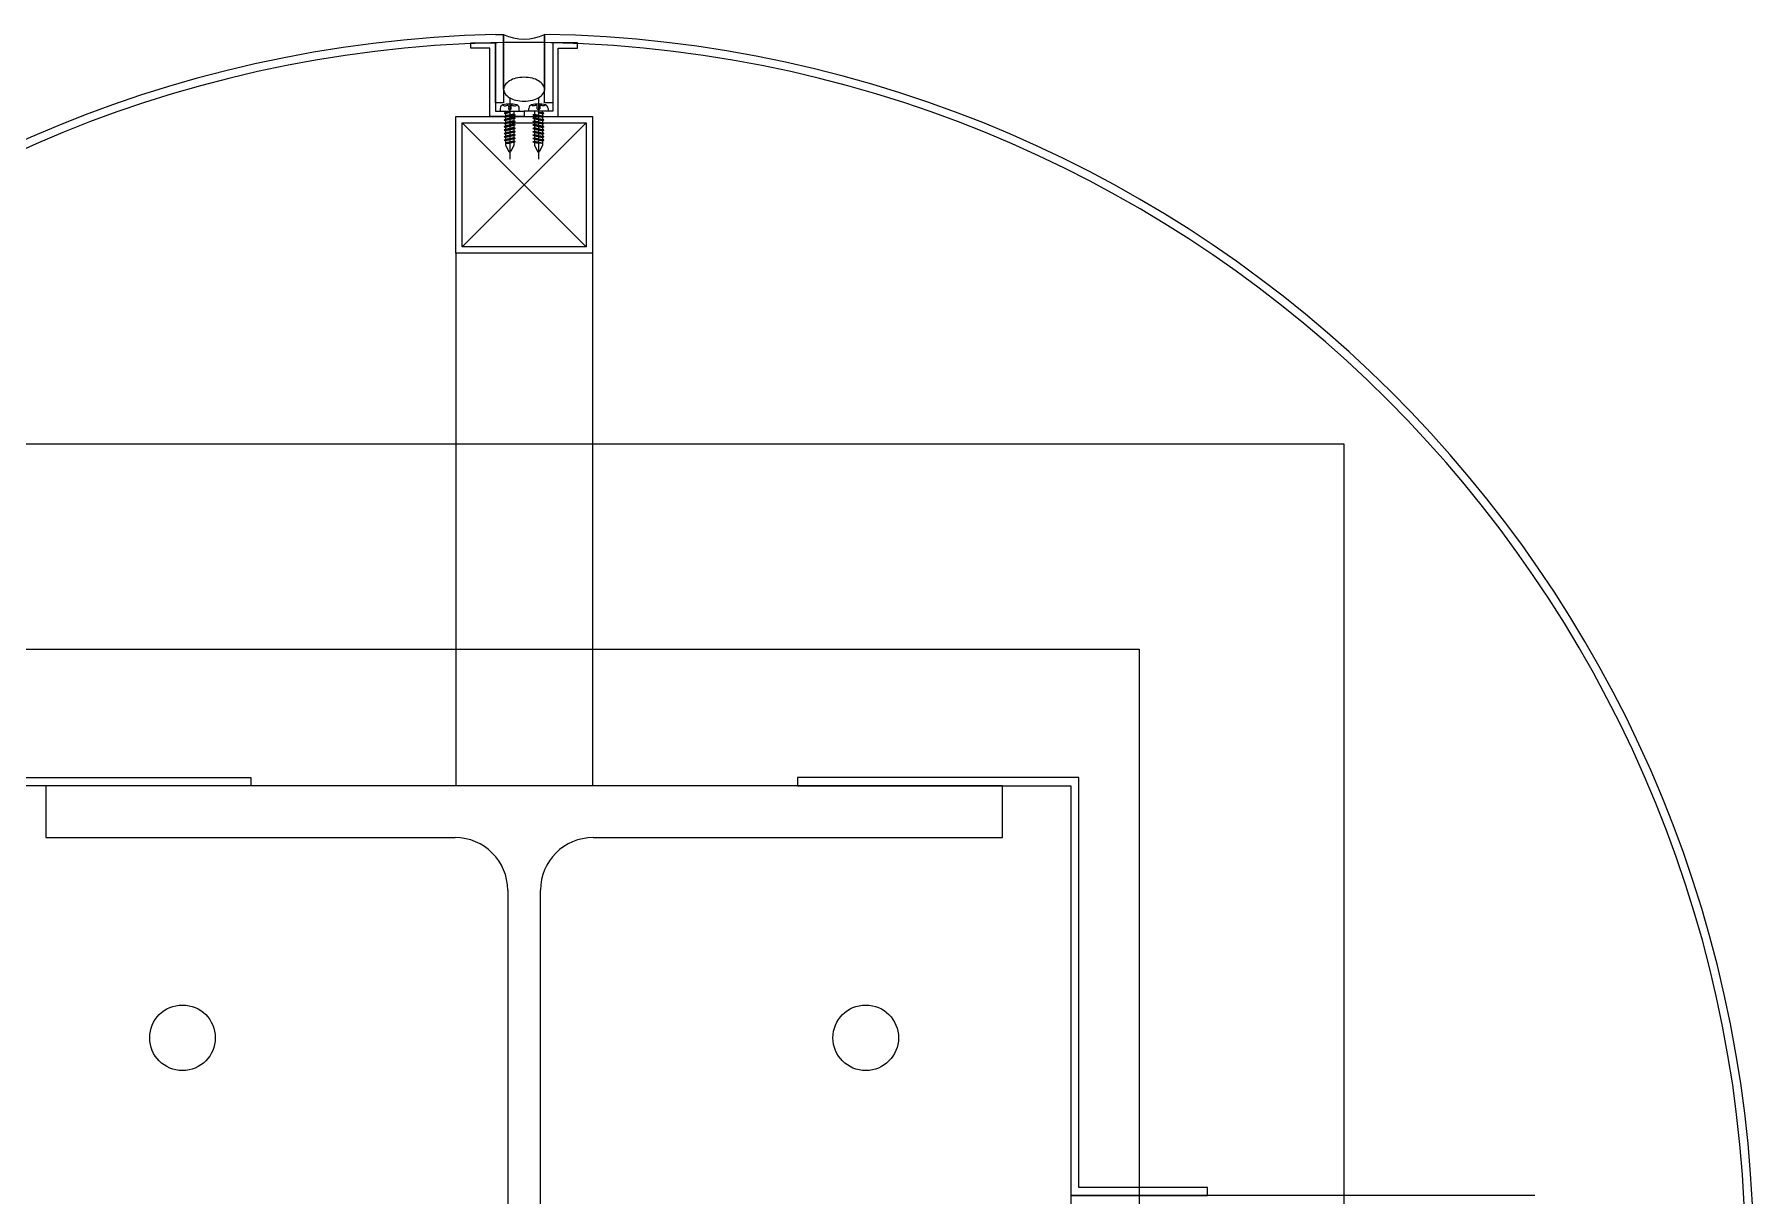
# Model space of a CAD drawing. Header units: millimetres. Extents: x -168200 to 672800, y -7409 to 118800.
# Drawn here: x 105321 to 105950, y 26775 to 27200 of the extents above; entities that cross this region are included whole.
import ezdxf

# ---------------------------------------------------------------- set-up
doc = ezdxf.new("R2010")
doc.units = ezdxf.units.MM
doc.header["$LTSCALE"] = 200
for name, color, linetype in [('01하지철물', 8, 'Continuous'), ('1 BA', 9, 'Continuous'), ('CON', 2, 'Continuous')]:
    doc.layers.add(name, color=color, linetype=linetype)

msp = doc.modelspace()

# ---------------------------------------------------------------- linework, layer by layer
at = {"layer": '01하지철물'}
for points in [[(105250, 26775), (105250, 26778), (105297, 26778), (105297, 26928), (105400, 26928), (105400, 26925), (105300, 26925), (105300, 26775)], [(105750, 26775), (105750, 26778), (105703, 26778), (105703, 26928), (105600, 26928), (105600, 26925), (105700, 26925), (105700, 26775)]]:
    msp.add_lwpolyline(points, close=True, dxfattribs=at)
at = {"layer": '1 BA'}
for p, q in [((105480.5, 27194.86), (105480.5, 27196.86)), ((105480.5, 27196.86), (105489.5, 27196.86)), ((105487.5, 27194.86), (105480.5, 27194.86)), ((105487.5, 27169.86), (105487.5, 27194.86)), ((105489.5, 27199.88), (105492.5, 27199.86)), ((105489.5, 27174.86), (105489.5, 27196.88)), ((105489.5, 27196.86), (105489.5, 27171.86)), ((105492.5, 27199.86), (105492.5, 27179.4)), ((105492.5, 27199.86), (105492.5, 27174.86)), ((105492.5, 27179.86), (105492.5, 27199.86)), ((105507.5, 27174.86), (105507.5, 27199.94)), ((105507.5, 27199.86), (105507.5, 27179.4)), ((105507.5, 27199.86), (105507.5, 27179.86)), ((105510.5, 27196.86), (105510.5, 27174.86)), ((105519.5, 27196.86), (105510.5, 27196.86)), ((105510.5, 27196.86), (105510.5, 27171.86)), ((105512.5, 27169.86), (105512.5, 27194.86)), ((105512.5, 27194.86), (105519.5, 27194.86)), ((105519.5, 27194.86), (105519.5, 27196.86)), ((105494.75, 27176.83), (105494.75, 27154.25)), ((105505.25, 27176.83), (105505.25, 27154.25)), ((105475, 27119.86), (105475, 27169.86)), ((105475, 27169.86), (105525, 27169.86)), ((105500, 27169.86), (105487.5, 27169.86)), ((105492.5, 27174.86), (105489.5, 27174.86)), ((105489.5, 27171.86), (105500, 27171.86)), ((105491.25, 27172.85), (105491.25, 27171.86)), ((105491.25, 27171.86), (105498.25, 27171.86)), ((105492.2, 27174.11), (105492.43, 27173.91)), ((105492.43, 27173.91), (105492.68, 27173.81)), ((105492.68, 27173.81), (105492.95, 27173.79)), ((105494.8, 27171.45), (105492.75, 27171.12)), ((105496.74, 27170.54), (105492.75, 27169.88)), ((105496.74, 27169.31), (105492.75, 27168.65)), ((105492.76, 27171.05), (105493.25, 27170.85)), ((105492.76, 27169.82), (105493.25, 27169.62)), ((105492.77, 27171.16), (105493.25, 27171.35)), ((105492.77, 27169.92), (105493.25, 27170.12)), ((105494.82, 27171.35), (105492.81, 27171.02)), ((105496.73, 27170.43), (105492.81, 27169.79)), ((105492.95, 27173.79), (105493.22, 27173.83)), ((105493.22, 27173.83), (105493.49, 27173.89)), ((105493.25, 27171.35), (105493.25, 27171.86)), ((105494.8, 27171.45), (105493.25, 27171.35)), ((105494.82, 27171.35), (105493.25, 27170.85)), ((105493.25, 27170.85), (105493.25, 27170.12)), ((105496.25, 27170.74), (105493.25, 27170.12)), ((105496.25, 27170.24), (105493.25, 27169.62)), ((105493.25, 27169.62), (105493.25, 27168.88)), ((105496.25, 27169.51), (105493.25, 27168.88)), ((105493.49, 27173.89), (105493.73, 27173.96)), ((105493.73, 27173.96), (105493.94, 27174.01)), ((105493.94, 27174.01), (105494.09, 27174.01)), ((105494.09, 27174.01), (105494.19, 27173.95)), ((105494.19, 27173.95), (105494.24, 27173.83)), ((105494.24, 27173.28), (105494.23, 27173.07)), ((105494.23, 27173.07), (105494.24, 27172.87)), ((105494.24, 27173.83), (105494.26, 27173.67)), ((105494.26, 27173.48), (105494.24, 27173.28)), ((105494.24, 27172.87), (105494.28, 27172.7)), ((105494.26, 27173.67), (105494.26, 27173.48)), ((105494.28, 27172.7), (105494.36, 27172.57)), ((105494.36, 27172.57), (105494.47, 27172.47)), ((105494.47, 27172.47), (105494.6, 27172.41)), ((105494.6, 27172.41), (105494.75, 27172.4)), ((105494.75, 27172.4), (105494.9, 27172.41)), ((105494.9, 27172.41), (105495.03, 27172.47)), ((105495.03, 27172.47), (105495.14, 27172.57)), ((105495.14, 27172.57), (105495.22, 27172.7)), ((105495.22, 27172.7), (105495.26, 27172.87)), ((105495.24, 27173.67), (105495.26, 27173.83)), ((105495.24, 27173.48), (105495.24, 27173.67)), ((105495.26, 27173.28), (105495.24, 27173.48)), ((105495.26, 27173.83), (105495.31, 27173.95)), ((105495.27, 27173.07), (105495.26, 27173.28)), ((105495.26, 27172.87), (105495.27, 27173.07)), ((105495.31, 27173.95), (105495.41, 27174.01)), ((105495.41, 27174.01), (105495.56, 27174.01)), ((105495.56, 27174.01), (105495.77, 27173.96)), ((105495.77, 27173.96), (105496.01, 27173.89)), ((105496.01, 27173.89), (105496.28, 27173.83)), ((105496.25, 27171.86), (105496.25, 27170.74)), ((105496.74, 27170.54), (105496.25, 27170.74)), ((105496.73, 27170.43), (105496.25, 27170.24)), ((105496.25, 27170.24), (105496.25, 27169.51)), ((105496.74, 27169.31), (105496.25, 27169.51)), ((105496.28, 27173.83), (105496.55, 27173.79)), ((105496.55, 27173.79), (105496.82, 27173.81)), ((105496.82, 27173.81), (105497.07, 27173.91)), ((105497.07, 27173.91), (105497.3, 27174.11)), ((105498.25, 27171.86), (105498.25, 27172.85)), ((105510.5, 27171.86), (105500, 27171.86)), ((105500, 27171.86), (105500, 27169.86)), ((105500, 27171.86), (105500, 27169.86)), ((105500, 27169.86), (105512.5, 27169.86)), ((105501.75, 27171.86), (105501.75, 27172.85)), ((105508.75, 27171.86), (105501.75, 27171.86)), ((105502.93, 27173.91), (105502.7, 27174.11)), ((105503.18, 27173.81), (105502.93, 27173.91)), ((105503.45, 27173.79), (105503.18, 27173.81)), ((105503.26, 27170.54), (105503.75, 27170.74)), ((105503.26, 27170.54), (105507.25, 27169.88)), ((105503.26, 27169.31), (105503.75, 27169.51)), ((105503.26, 27169.31), (105507.25, 27168.65)), ((105503.27, 27170.43), (105503.75, 27170.24)), ((105503.27, 27170.43), (105507.19, 27169.79)), ((105503.72, 27173.83), (105503.45, 27173.79)), ((105503.99, 27173.89), (105503.72, 27173.83)), ((105503.75, 27171.86), (105503.75, 27170.74)), ((105503.75, 27170.74), (105506.75, 27170.12)), ((105503.75, 27170.24), (105506.75, 27169.62)), ((105503.75, 27170.24), (105503.75, 27169.51)), ((105503.75, 27169.51), (105506.75, 27168.88)), ((105504.23, 27173.96), (105503.99, 27173.89)), ((105504.44, 27174.01), (105504.23, 27173.96)), ((105504.59, 27174.01), (105504.44, 27174.01)), ((105504.69, 27173.95), (105504.59, 27174.01)), ((105504.74, 27173.83), (105504.69, 27173.95)), ((105504.73, 27173.07), (105504.74, 27173.28)), ((105504.74, 27172.87), (105504.73, 27173.07)), ((105504.76, 27173.67), (105504.74, 27173.83)), ((105504.74, 27173.28), (105504.76, 27173.48)), ((105504.78, 27172.7), (105504.74, 27172.87)), ((105504.76, 27173.48), (105504.76, 27173.67)), ((105504.86, 27172.57), (105504.78, 27172.7)), ((105504.97, 27172.47), (105504.86, 27172.57)), ((105505.1, 27172.41), (105504.97, 27172.47)), ((105505.25, 27172.4), (105505.1, 27172.41)), ((105505.18, 27171.35), (105507.19, 27171.02)), ((105505.18, 27171.35), (105506.75, 27170.85)), ((105505.2, 27171.45), (105507.25, 27171.12)), ((105505.2, 27171.45), (105506.75, 27171.35)), ((105505.4, 27172.41), (105505.25, 27172.4)), ((105505.53, 27172.47), (105505.4, 27172.41)), ((105505.64, 27172.57), (105505.53, 27172.47)), ((105505.72, 27172.7), (105505.64, 27172.57)), ((105505.76, 27172.87), (105505.72, 27172.7)), ((105505.76, 27173.83), (105505.74, 27173.67)), ((105505.74, 27173.67), (105505.74, 27173.48)), ((105505.74, 27173.48), (105505.76, 27173.28)), ((105505.81, 27173.95), (105505.76, 27173.83)), ((105505.76, 27173.28), (105505.77, 27173.07)), ((105505.77, 27173.07), (105505.76, 27172.87)), ((105505.91, 27174.01), (105505.81, 27173.95)), ((105506.06, 27174.01), (105505.91, 27174.01)), ((105506.27, 27173.96), (105506.06, 27174.01)), ((105506.51, 27173.89), (105506.27, 27173.96)), ((105506.78, 27173.83), (105506.51, 27173.89)), ((105506.75, 27171.35), (105506.75, 27171.86)), ((105507.23, 27171.16), (105506.75, 27171.35)), ((105507.24, 27171.05), (105506.75, 27170.85)), ((105506.75, 27170.85), (105506.75, 27170.12)), ((105507.23, 27169.92), (105506.75, 27170.12)), ((105507.24, 27169.82), (105506.75, 27169.62)), ((105506.75, 27169.62), (105506.75, 27168.88)), ((105507.05, 27173.79), (105506.78, 27173.83)), ((105507.32, 27173.81), (105507.05, 27173.79)), ((105507.57, 27173.91), (105507.32, 27173.81)), ((105510.5, 27174.86), (105507.5, 27174.86)), ((105507.8, 27174.11), (105507.57, 27173.91)), ((105508.75, 27172.85), (105508.75, 27171.86)), ((105525, 27169.86), (105525, 27119.86)), ((105477.3, 27167.56), (105522.7, 27122.16)), ((105477.3, 27122.16), (105522.7, 27167.56)), ((105477.3, 27122.16), (105477.3, 27167.56)), ((105477.3, 27167.56), (105522.7, 27167.56)), ((105496.74, 27168.07), (105492.75, 27167.42)), ((105496.74, 27166.84), (105492.75, 27166.19)), ((105496.74, 27165.61), (105492.75, 27164.95)), ((105496.74, 27164.37), (105492.75, 27163.72)), ((105496.74, 27163.14), (105492.75, 27162.49)), ((105492.76, 27168.58), (105493.25, 27168.38)), ((105492.76, 27167.35), (105493.25, 27167.15)), ((105492.76, 27166.12), (105493.25, 27165.92)), ((105492.76, 27164.89), (105493.25, 27164.69)), ((105492.76, 27163.65), (105493.25, 27163.45)), ((105492.77, 27168.69), (105493.25, 27168.88)), ((105492.77, 27167.46), (105493.25, 27167.65)), ((105492.77, 27166.22), (105493.25, 27166.42)), ((105492.77, 27164.99), (105493.25, 27165.19)), ((105492.77, 27163.76), (105493.25, 27163.95)), ((105496.73, 27169.2), (105492.81, 27168.56)), ((105496.73, 27167.97), (105492.81, 27167.32)), ((105496.73, 27166.73), (105492.81, 27166.09)), ((105496.73, 27165.5), (105492.81, 27164.86)), ((105496.73, 27164.27), (105492.81, 27163.62)), ((105496.73, 27163.04), (105492.81, 27162.39)), ((105496.25, 27169.01), (105493.25, 27168.38)), ((105493.25, 27168.38), (105493.25, 27167.65)), ((105496.25, 27168.27), (105493.25, 27167.65)), ((105496.25, 27167.77), (105493.25, 27167.15)), ((105493.25, 27167.15), (105493.25, 27166.42)), ((105496.25, 27167.04), (105493.25, 27166.42)), ((105496.25, 27166.54), (105493.25, 27165.92)), ((105493.25, 27165.92), (105493.25, 27165.19)), ((105496.25, 27165.81), (105493.25, 27165.19)), ((105496.25, 27165.31), (105493.25, 27164.69)), ((105493.25, 27164.69), (105493.25, 27163.95)), ((105496.25, 27164.57), (105493.25, 27163.95)), ((105496.25, 27164.07), (105493.25, 27163.45)), ((105493.25, 27163.45), (105493.25, 27162.72)), ((105496.25, 27163.34), (105493.25, 27162.72)), ((105496.73, 27169.2), (105496.25, 27169.01)), ((105496.25, 27169.01), (105496.25, 27168.27)), ((105496.74, 27168.07), (105496.25, 27168.27)), ((105496.73, 27167.97), (105496.25, 27167.77)), ((105496.25, 27167.77), (105496.25, 27167.04)), ((105496.74, 27166.84), (105496.25, 27167.04)), ((105496.73, 27166.73), (105496.25, 27166.54)), ((105496.25, 27166.54), (105496.25, 27165.81)), ((105496.74, 27165.61), (105496.25, 27165.81)), ((105496.73, 27165.5), (105496.25, 27165.31)), ((105496.25, 27165.31), (105496.25, 27164.57)), ((105496.74, 27164.37), (105496.25, 27164.57)), ((105496.73, 27164.27), (105496.25, 27164.07)), ((105496.25, 27164.07), (105496.25, 27163.34)), ((105496.74, 27163.14), (105496.25, 27163.34)), ((105496.73, 27163.04), (105496.25, 27162.84)), ((105503.26, 27168.07), (105503.75, 27168.27)), ((105503.26, 27168.07), (105507.25, 27167.42)), ((105503.26, 27166.84), (105503.75, 27167.04)), ((105503.26, 27166.84), (105507.25, 27166.19)), ((105503.26, 27165.61), (105503.75, 27165.81)), ((105503.26, 27165.61), (105507.25, 27164.95)), ((105503.26, 27164.37), (105503.75, 27164.57)), ((105503.26, 27164.37), (105507.25, 27163.72)), ((105503.26, 27163.14), (105503.75, 27163.34)), ((105503.26, 27163.14), (105507.25, 27162.49)), ((105503.27, 27169.2), (105503.75, 27169.01)), ((105503.27, 27169.2), (105507.19, 27168.56)), ((105503.27, 27167.97), (105503.75, 27167.77)), ((105503.27, 27167.97), (105507.19, 27167.32)), ((105503.27, 27166.73), (105507.19, 27166.09)), ((105503.27, 27166.73), (105503.75, 27166.54)), ((105503.27, 27165.5), (105503.75, 27165.31)), ((105503.27, 27165.5), (105507.19, 27164.86)), ((105503.27, 27164.27), (105507.19, 27163.62)), ((105503.27, 27164.27), (105503.75, 27164.07)), ((105503.27, 27163.04), (105503.75, 27162.84)), ((105503.27, 27163.04), (105507.19, 27162.39)), ((105503.75, 27169.01), (105506.75, 27168.38)), ((105503.75, 27169.01), (105503.75, 27168.27)), ((105503.75, 27168.27), (105506.75, 27167.65)), ((105503.75, 27167.77), (105506.75, 27167.15)), ((105503.75, 27167.77), (105503.75, 27167.04)), ((105503.75, 27167.04), (105506.75, 27166.42)), ((105503.75, 27166.54), (105506.75, 27165.92)), ((105503.75, 27166.54), (105503.75, 27165.81)), ((105503.75, 27165.81), (105506.75, 27165.19)), ((105503.75, 27165.31), (105506.75, 27164.69)), ((105503.75, 27165.31), (105503.75, 27164.57)), ((105503.75, 27164.57), (105506.75, 27163.95)), ((105503.75, 27164.07), (105506.75, 27163.45)), ((105503.75, 27164.07), (105503.75, 27163.34)), ((105503.75, 27163.34), (105506.75, 27162.72)), ((105507.23, 27168.69), (105506.75, 27168.88)), ((105507.24, 27168.58), (105506.75, 27168.38)), ((105506.75, 27168.38), (105506.75, 27167.65)), ((105507.23, 27167.46), (105506.75, 27167.65)), ((105507.24, 27167.35), (105506.75, 27167.15)), ((105506.75, 27167.15), (105506.75, 27166.42)), ((105507.23, 27166.22), (105506.75, 27166.42)), ((105507.24, 27166.12), (105506.75, 27165.92)), ((105506.75, 27165.92), (105506.75, 27165.19)), ((105507.23, 27164.99), (105506.75, 27165.19)), ((105507.24, 27164.89), (105506.75, 27164.69)), ((105506.75, 27164.69), (105506.75, 27163.95)), ((105507.23, 27163.76), (105506.75, 27163.95)), ((105507.24, 27163.65), (105506.75, 27163.45)), ((105506.75, 27163.45), (105506.75, 27162.72)), ((105522.7, 27167.56), (105522.7, 27122.16)), ((105496.74, 27161.91), (105492.75, 27161.25)), ((105492.76, 27162.42), (105493.25, 27162.22)), ((105492.76, 27161.19), (105493.25, 27160.99)), ((105492.77, 27162.53), (105493.25, 27162.72)), ((105492.77, 27161.29), (105493.25, 27161.49)), ((105496.73, 27161.8), (105492.81, 27161.16)), ((105496.25, 27162.84), (105493.25, 27162.22)), ((105493.25, 27162.22), (105493.25, 27161.49)), ((105496.25, 27162.11), (105493.25, 27161.49)), ((105496.25, 27161.61), (105493.25, 27160.99)), ((105493.25, 27161.06), (105493.25, 27159.36)), ((105496.25, 27160.88), (105493.25, 27160.25)), ((105496.74, 27160.68), (105493.25, 27160.07)), ((105493.25, 27160.07), (105494.79, 27160.07)), ((105493.25, 27159.36), (105494.37, 27157.05)), ((105496.73, 27160.57), (105493.5, 27160.07)), ((105496.25, 27160.38), (105494.79, 27160.07)), ((105496.25, 27159.36), (105495.13, 27157.05)), ((105496.25, 27162.84), (105496.25, 27162.11)), ((105496.74, 27161.91), (105496.25, 27162.11)), ((105496.73, 27161.8), (105496.25, 27161.61)), ((105496.25, 27161.61), (105496.25, 27160.88)), ((105496.74, 27160.68), (105496.25, 27160.88)), ((105496.73, 27160.57), (105496.25, 27160.38)), ((105496.25, 27160.38), (105496.25, 27159.36)), ((105503.26, 27161.91), (105503.75, 27162.11)), ((105503.26, 27161.91), (105507.25, 27161.25)), ((105503.26, 27160.68), (105503.75, 27160.88)), ((105503.26, 27160.68), (105506.75, 27160.07)), ((105503.27, 27161.8), (105507.19, 27161.16)), ((105503.27, 27161.8), (105503.75, 27161.61)), ((105503.27, 27160.57), (105506.5, 27160.07)), ((105503.27, 27160.57), (105503.75, 27160.38)), ((105503.75, 27162.84), (105506.75, 27162.22)), ((105503.75, 27162.84), (105503.75, 27162.11)), ((105503.75, 27162.11), (105506.75, 27161.49)), ((105503.75, 27161.61), (105503.75, 27160.88)), ((105503.75, 27161.61), (105506.75, 27160.99)), ((105503.75, 27160.88), (105506.75, 27160.25)), ((105503.75, 27160.38), (105505.21, 27160.07)), ((105503.75, 27160.38), (105503.75, 27159.36)), ((105503.75, 27159.36), (105504.87, 27157.05)), ((105506.75, 27160.07), (105505.21, 27160.07)), ((105506.75, 27159.36), (105505.63, 27157.05)), ((105507.23, 27162.53), (105506.75, 27162.72)), ((105507.24, 27162.42), (105506.75, 27162.22)), ((105506.75, 27162.22), (105506.75, 27161.49)), ((105507.23, 27161.29), (105506.75, 27161.49)), ((105507.24, 27161.19), (105506.75, 27160.99)), ((105506.75, 27161.06), (105506.75, 27159.36)), ((105475, 27119.86), (105475, 26925)), ((105525, 27119.86), (105475, 27119.86)), ((105522.7, 27122.16), (105477.3, 27122.16)), ((105525, 27119.86), (105525, 26925)), ((105275, 26975), (105725, 26975)), ((105725, 26975), (105725, 26525)), ((105675, 26925), (105325, 26925)), ((105325, 26925), (105325, 26906)), ((105675, 26906), (105675, 26925)), ((105325, 26906), (105474.75, 26906)), ((105525.25, 26906), (105675, 26906)), ((105494, 26886.75), (105494, 26613.25)), ((105506, 26613.25), (105506, 26886.75)), ((105869.86, 26775), (105700, 26775)), ((105700, 26775), (105700, 26725))]:
    msp.add_line(p, q, dxfattribs=at)
for centre in [(105375, 26832.75), (105625, 26832.75)]:
    msp.add_circle(centre, 12, dxfattribs=at)
for centre, radius, start, end in [((105500, 26750), 450, 91.33703, 179.04503), ((105500, 26750), 447, 91.346, 178.654), ((105500, 26750), 447, 90, 92.50028), ((105500, 27216), 17.8, 245.07803, 294.92197), ((105500, 26750), 447, 87.49972, 90), ((105500, 26750), 450, 1.33703, 89.04503), ((105500, 26750), 447, 1.346, 88.654), ((105497.46, 27178.22), 5.48, 120.27573, 144.6431), ((105498.99, 27175.59), 8.52, 103.59383, 120.27573), ((105500, 27171.43), 12.8, 90, 103.59383), ((105500, 27171.43), 12.8, 76.40617, 90), ((105501.01, 27175.59), 8.52, 59.72427, 76.40617), ((105502.54, 27178.22), 5.48, 35.3569, 59.72427), ((105495.15, 27179.86), 2.65, 144.6431, 180), ((105495.15, 27179.86), 2.65, 180, 215.3569), ((105497.46, 27181.5), 5.48, 215.3569, 239.72427), ((105498.99, 27184.12), 8.52, 239.72427, 256.40617), ((105500, 27188.28), 12.8, 256.40617, 270), ((105500, 27188.28), 12.8, 270, 283.59383), ((105501.01, 27184.12), 8.52, 283.59383, 300.27573), ((105502.54, 27181.5), 5.48, 300.27573, 324.6431), ((105504.85, 27179.86), 2.65, 0, 35.3569), ((105504.85, 27179.86), 2.65, 324.6431, 0), ((105492.55, 27172.85), 1.3, 105.58862, 179.97665), ((105494.75, 27165.1), 9.36, 74.20502, 105.79498), ((105492.84, 27171.1), 0.0925, 139.86612, 209.92465), ((105492.84, 27169.86), 0.0925, 139.86612, 209.92465), ((105494.78, 27171.4), 0.0602, 310.72712, 69.31493), ((105496.66, 27170.49), 0.0925, 319.86612, 29.92465), ((105496.66, 27169.26), 0.0925, 319.86612, 29.92465), ((105496.95, 27172.85), 1.3, 0.02335, 74.41138), ((105503.05, 27172.85), 1.3, 105.58862, 179.97665), ((105505.25, 27165.1), 9.36, 74.20502, 105.79498), ((105503.34, 27170.49), 0.0925, 150.07535, 220.13388), ((105503.34, 27169.26), 0.0925, 150.07535, 220.13388), ((105505.22, 27171.4), 0.0602, 110.68507, 229.27288), ((105507.16, 27171.1), 0.0925, 330.07535, 40.13388), ((105507.16, 27169.86), 0.0925, 330.07535, 40.13388), ((105507.45, 27172.85), 1.3, 0.02335, 74.41138), ((105492.84, 27168.63), 0.0925, 139.86612, 209.92465), ((105492.84, 27167.4), 0.0925, 139.86612, 209.92465), ((105492.84, 27166.16), 0.0925, 139.86612, 209.92465), ((105492.84, 27164.93), 0.0925, 139.86612, 209.92465), ((105492.84, 27163.7), 0.0925, 139.86612, 209.92465), ((105496.66, 27168.03), 0.0925, 319.86612, 29.92465), ((105496.66, 27166.79), 0.0925, 319.86612, 29.92465), ((105496.66, 27165.56), 0.0925, 319.86612, 29.92465), ((105496.66, 27164.33), 0.0925, 319.86612, 29.92465), ((105496.66, 27163.1), 0.0925, 319.86612, 29.92465), ((105503.34, 27168.03), 0.0925, 150.07535, 220.13388), ((105503.34, 27166.79), 0.0925, 150.07535, 220.13388), ((105503.34, 27165.56), 0.0925, 150.07535, 220.13388), ((105503.34, 27164.33), 0.0925, 150.07535, 220.13388), ((105503.34, 27163.1), 0.0925, 150.07535, 220.13388), ((105507.16, 27168.63), 0.0925, 330.07535, 40.13388), ((105507.16, 27167.4), 0.0925, 330.07535, 40.13388), ((105507.16, 27166.16), 0.0925, 330.07535, 40.13388), ((105507.16, 27164.93), 0.0925, 330.07535, 40.13388), ((105507.16, 27163.7), 0.0925, 330.07535, 40.13388), ((105492.84, 27162.47), 0.0925, 139.86612, 209.92465), ((105492.84, 27161.23), 0.0925, 139.86612, 209.92465), ((105494.75, 27157.32), 0.46, 215.16271, 324.83729), ((105496.66, 27161.86), 0.0925, 319.86612, 29.92465), ((105496.66, 27160.63), 0.0925, 319.86612, 29.92465), ((105503.34, 27161.86), 0.0925, 150.07535, 220.13388), ((105503.34, 27160.63), 0.0925, 150.07535, 220.13388), ((105505.25, 27157.32), 0.46, 215.16271, 324.83729), ((105507.16, 27162.47), 0.0925, 330.07535, 40.13388), ((105507.16, 27161.23), 0.0925, 330.07535, 40.13388), ((105474.75, 26886.75), 19.25, 0, 90), ((105525.25, 26886.75), 19.25, 90, 180)]:
    msp.add_arc(centre, radius, start, end, dxfattribs=at)
at = {"layer": 'CON', "color": 8}
msp.add_lwpolyline([(105800, 26450), (105800, 27050), (105200, 27050), (105200, 26450)], close=True, dxfattribs=at)

doc.saveas('drawing.dxf')
